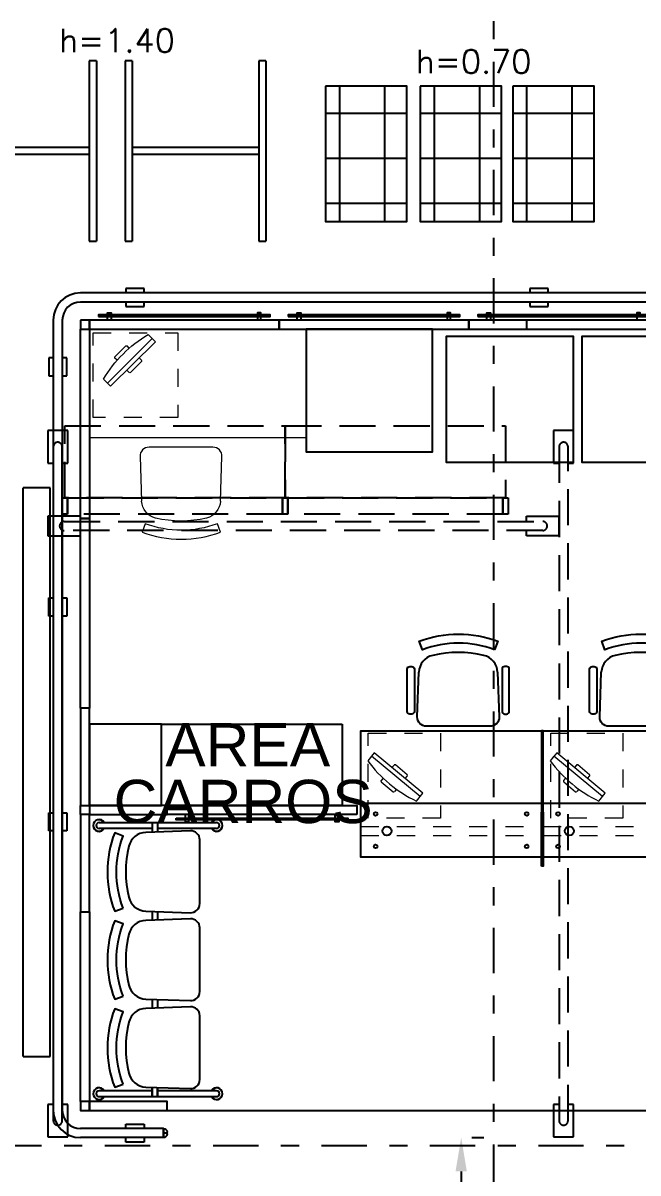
# Model space of a CAD drawing. Header units: millimetres. Extents: x 340 to 1003762, y 22 to 362022.
# Drawn here: x 393.55 to 396.95, y 42.2 to 48.57 of the extents above; entities that cross this region are included whole.
import ezdxf
from ezdxf.enums import TextEntityAlignment as Align
from ezdxf.xclip import XClip

# ---------------------------------------------------------------- set-up
doc = ezdxf.new("R2010")
doc.units = ezdxf.units.MM
doc.header["$XCLIPFRAME"] = 0
for name, pattern in [('LSBB_P_002 - PLANTA 1° NIVEL SALA DE VENTAS$0$000_ALTILLO PROPUESTA$0$HIDDEN', [0.375, 0.25, -0.125]), ('LSBB_P_002 - PLANTA 1° NIVEL SALA DE VENTAS$0$CONTINUOS', [0]), ('LSBB_P_002 - PLANTA 1° NIVEL SALA DE VENTAS$0$DASHDOT2', [0.5, 0.25, -0.125, 0, -0.125]), ('LSBB_P_002 - PLANTA 1° NIVEL SALA DE VENTAS$0$DASHED', [0.75, 0.5, -0.25]), ('LSBB_P_002 - PLANTA 1° NIVEL SALA DE VENTAS$0$HIDDEN2', [0.1875, 0.125, -0.0625])]:
    doc.linetypes.add(name, pattern=pattern)
for name, color, linetype, lineweight in [('LSBB_P_002 - PLANTA 1° NIVEL SALA DE VENTAS$0$0.1', 8, 'Continuous', 5), ('LSBB_P_002 - PLANTA 1° NIVEL SALA DE VENTAS$0$015', 2, 'Continuous', 15), ('LSBB_P_002 - PLANTA 1° NIVEL SALA DE VENTAS$0$A-Achurado', 250, 'Continuous', 5)]:
    doc.layers.add(name, color=color, linetype=linetype, lineweight=lineweight)
for name, color, linetype in [('LSBB_P_002 - PLANTA 1° NIVEL SALA DE VENTAS$0$0.15', 2, 'Continuous'), ('LSBB_P_002 - PLANTA 1° NIVEL SALA DE VENTAS$0$0.2', 3, 'Continuous'), ('LSBB_P_002 - PLANTA 1° NIVEL SALA DE VENTAS$0$02', 2, 'Continuous'), ('LSBB_P_002 - PLANTA 1° NIVEL SALA DE VENTAS$0$0_TABIQUES', 3, 'Continuous'), ('LSBB_P_002 - PLANTA 1° NIVEL SALA DE VENTAS$0$1 mobiliario', 1, 'Continuous'), ('LSBB_P_002 - PLANTA 1° NIVEL SALA DE VENTAS$0$21 Detalles', 1, 'LSBB_P_002 - PLANTA 1° NIVEL SALA DE VENTAS$0$CONTINUOS'), ('LSBB_P_002 - PLANTA 1° NIVEL SALA DE VENTAS$0$A-DEMOLICIONES', 30, 'LSBB_P_002 - PLANTA 1° NIVEL SALA DE VENTAS$0$DASHED'), ('LSBB_P_002 - PLANTA 1° NIVEL SALA DE VENTAS$0$A-GONDOLAS', 1, 'Continuous'), ('LSBB_P_002 - PLANTA 1° NIVEL SALA DE VENTAS$0$A-MUROS', 5, 'Continuous'), ('LSBB_P_002 - PLANTA 1° NIVEL SALA DE VENTAS$0$A-TABIQUE', 3, 'Continuous'), ('LSBB_P_002 - PLANTA 1° NIVEL SALA DE VENTAS$0$COTAS', 1, 'Continuous'), ('LSBB_P_002 - PLANTA 1° NIVEL SALA DE VENTAS$0$COTAS 125', 2, 'Continuous'), ('LSBB_P_002 - PLANTA 1° NIVEL SALA DE VENTAS$0$EJES', 8, 'LSBB_P_002 - PLANTA 1° NIVEL SALA DE VENTAS$0$DASHDOT2'), ("LSBB_P_002 - PLANTA 1° NIVEL SALA DE VENTAS$0$LA FORTEZZA CHECK-OUT'S", 4, 'Continuous'), ('LSBB_P_002 - PLANTA 1° NIVEL SALA DE VENTAS$0$MUEBLES', 8, 'Continuous'), ('LSBB_P_002 - PLANTA 1° NIVEL SALA DE VENTAS$0$TEXTO LAYOUT', 2, 'Continuous'), ('XREF', 7, 'Continuous')]:
    doc.layers.add(name, color=color, linetype=linetype)
doc.styles.add('LSBB_P_002 - PLANTA 1° NIVEL SALA DE VENTAS$0$REF-LAYOUT-19$0$REF-LAYOUT-13$0$ROMANS', font='romans', dxfattribs={"height": 52})
doc.styles.add('LSBB_P_002 - PLANTA 1° NIVEL SALA DE VENTAS$0$ROMANS', font='romans')
doc.styles.add('LSBB_P_002 - PLANTA 1° NIVEL SALA DE VENTAS$0$SANSSERIF', font='sas_____.pfb')
doc.dimstyles.new('LSBB_P_002 - PLANTA 1° NIVEL SALA DE VENTAS$0$DIMENSION-125', dxfattribs={"dimscale": 125, "dimtxt": 0.0015, "dimasz": 0.0015, "dimexe": 0.001, "dimexo": 0.0005, "dimgap": 0.0005, "dimtad": 1, "dimdec": 0, "dimlfac": 100, "dimzin": 0, "dimdsep": 46, "dimtxsty": 'LSBB_P_002 - PLANTA 1° NIVEL SALA DE VENTAS$0$ROMANS', "dimcen": 0.004, "dimclrd": 4, "dimclre": 8, "dimclrt": 3, "dimadec": 0, "dimazin": 0, "dimtfac": 1, "dimtdec": 0, "dimtix": 1, "dimtofl": 0, "dimtmove": 2, "dimatfit": 3, "dimfxl": 0, "dimtolj": 1, "dimtzin": 0, "dimarcsym": 0})

# ---------------------------------------------------------------- blocks, each defined once
blk = doc.blocks.new('LSBB_P_002 - PLANTA 1° NIVEL SALA DE VENTAS$0$SILLACOMP')
at = {"linetype": 'Continuous'}
blk.add_lwpolyline([(-0.2179, -0.299), (-0.2268, -0.0518, -0.424687), (-0.1768, 0), (0.1768, 0, -0.424687), (0.2268, -0.0518), (0.2179, -0.299)], format="xyb", dxfattribs=at)
for points in [[(-0.2827, -0.0824), (-0.2827, -0.3159, 0.414214), (-0.2677, -0.3309), (-0.2577, -0.3309, 0.414214), (-0.2427, -0.3159), (-0.2427, -0.0824, 0.414214), (-0.2577, -0.0674), (-0.2677, -0.0674, 0.414214)], [(0.2827, -0.0824), (0.2827, -0.3159, -0.414214), (0.2677, -0.3309), (0.2577, -0.3309, -0.414214), (0.2427, -0.3159), (0.2427, -0.0824, -0.414214), (0.2577, -0.0674), (0.2677, -0.0674, -0.414214)], [(-0.2012, -0.424, 0.183429), (0.1981, -0.424), (0.2158, -0.4708, -0.183429), (-0.2189, -0.4708)]]:
    blk.add_lwpolyline(points, format="xyb", close=True, dxfattribs=at)
for centre, radius, start, end in [((-0.118, -0.2954), 0.1, 182.04123, 256.73005), ((0.118, -0.2954), 0.1, 283.26995, 357.95877), ((0, 0.2049), 0.6141, 256.73005, 283.26995)]:
    blk.add_arc(centre, radius, start, end, dxfattribs=at)
blk = doc.blocks.new('LSBB_P_002 - PLANTA 1° NIVEL SALA DE VENTAS$0$A$C5D9840EE')
for points in [[(0.3195, 0), (0.3426, 0.0518), (0.0232, 0.1947), (0, 0.143)], [(0.3195, 0), (0.333, 0.0301), (0.0135, 0.1731), (0, 0.143)], [(0.1471, 0.1596), (0.1395, 0.1427)], [(0.2314, 0.1274), (0.1537, 0.1621)], [(0.1082, 0.0727), (0.1011, 0.057)], [(0.2263, 0.1038), (0.2339, 0.1208)], [(0.1037, 0.0504), (0.1814, 0.0156)], [(0.195, 0.0338), (0.188, 0.0182)]]:
    blk.add_lwpolyline(points)
for centre, radius, start, end in [((0.4462, 0.7116), 0.7227, 231.87983, 259.90484), ((0.1516, 0.1576), 0.005, 65.89234, 155.89234), ((0.2293, 0.1228), 0.005, 335.89234, 65.89234), ((0.1057, 0.055), 0.005, 155.89234, 245.89234), ((0.1834, 0.0202), 0.005, 245.89234, 335.89234)]:
    blk.add_arc(centre, radius, start, end)
blk = doc.blocks.new('LSBB_P_002 - PLANTA 1° NIVEL SALA DE VENTAS$0$meson atencion')
at = {"layer": 'LSBB_P_002 - PLANTA 1° NIVEL SALA DE VENTAS$0$0.1', "linetype": 'LSBB_P_002 - PLANTA 1° NIVEL SALA DE VENTAS$0$HIDDEN2', "ltscale": 0.006}
for p, q in [((0, -0.53), (0.995, -0.53)), ((0, -0.58), (0.995, -0.58))]:
    blk.add_line(p, q, dxfattribs=at)
blk.add_lwpolyline([(0.0412, -0.483), (0.0412, -0.013), (0.4412, -0.013), (0.4412, -0.483), (0.0412, -0.483)], dxfattribs=at)
at = {"layer": 'LSBB_P_002 - PLANTA 1° NIVEL SALA DE VENTAS$0$0.15'}
for points in [[(0, -0.7), (0, 0), (1, 0), (1, -0.7)], [(1, -0.45), (1.01, -0.45), (1.01, 0), (1, 0)], [(1, -0.75), (1, -0.45), (1.01, -0.45), (1.01, -0.75)]]:
    blk.add_lwpolyline(points, close=True, dxfattribs=at)
at = {"layer": 'LSBB_P_002 - PLANTA 1° NIVEL SALA DE VENTAS$0$0.2'}
blk.add_lwpolyline([(0, -0.4), (1, -0.4), (1, -0.7), (0, -0.7)], close=True, dxfattribs=at)
for centre, radius in [((0.0819, -0.46), 0.01), ((0.9181, -0.46), 0.01), ((0.1441, -0.5545), 0.025), ((0.0819, -0.64), 0.01), ((0.9181, -0.64), 0.01)]:
    blk.add_circle(centre, radius, dxfattribs=at)
at = {"layer": 'LSBB_P_002 - PLANTA 1° NIVEL SALA DE VENTAS$0$0.1', "rotation": 344.3817823174778}
blk.add_blockref('LSBB_P_002 - PLANTA 1° NIVEL SALA DE VENTAS$0$A$C5D9840EE', (-0.0003, -0.303), dxfattribs=at)
at = {"layer": 'LSBB_P_002 - PLANTA 1° NIVEL SALA DE VENTAS$0$0.15', "rotation": 179.999999999987}
blk.add_blockref('LSBB_P_002 - PLANTA 1° NIVEL SALA DE VENTAS$0$SILLACOMP', (0.5393, 0.026), dxfattribs=at)
blk = doc.blocks.new('LSBB_P_002 - PLANTA 1° NIVEL SALA DE VENTAS$0$SILLITA')
at = {"layer": 'LSBB_P_002 - PLANTA 1° NIVEL SALA DE VENTAS$0$015', "linetype": 'Continuous'}
blk.add_lwpolyline([(5103.4812, 10564.7508), (5103.4724, 10564.998, -0.424687), (5103.5223, 10565.0498), (5103.8759, 10565.0498, -0.424687), (5103.9259, 10564.998), (5103.9171, 10564.7508)], format="xyb", dxfattribs=at)
blk.add_lwpolyline([(5103.498, 10564.6258, 0.183429), (5103.8972, 10564.6258), (5103.915, 10564.579, -0.183429), (5103.4802, 10564.579)], format="xyb", close=True, dxfattribs=at)
for centre, radius, start, end in [((5103.5811, 10564.7543), 0.1, 182.04123, 256.73005), ((5103.8171, 10564.7543), 0.1, 283.26995, 357.95877), ((5103.6991, 10565.2547), 0.6141, 256.73005, 283.26995)]:
    blk.add_arc(centre, radius, start, end, dxfattribs=at)
blk = doc.blocks.new('LSBB_P_002 - PLANTA 1° NIVEL SALA DE VENTAS$0$A$C34A569A5')
for points in [[(0.2475, 0), (0.2876, 0.0401), (0.0401, 0.2876), (0, 0.2475)], [(0.2475, 0), (0.2708, 0.0234), (0.0234, 0.2708), (0, 0.2475)], [(0.1433, 0.2106), (0.1302, 0.1975)], [(0.2106, 0.1504), (0.1504, 0.2106)], [(0.076, 0.1433), (0.0638, 0.1311)], [(0.1975, 0.1302), (0.2106, 0.1433)], [(0.0638, 0.1241), (0.1241, 0.0638)], [(0.1433, 0.076), (0.1311, 0.0638)]]:
    blk.add_lwpolyline(points)
for centre, radius, start, end in [((0.6196, 0.6196), 0.7227, 210.98749, 239.01251), ((0.1469, 0.2071), 0.005, 45, 135), ((0.0674, 0.1276), 0.005, 135, 225), ((0.2071, 0.1469), 0.005, 315, 45), ((0.1276, 0.0674), 0.005, 225, 315)]:
    blk.add_arc(centre, radius, start, end)
blk = doc.blocks.new('LSBB_P_002 - PLANTA 1° NIVEL SALA DE VENTAS$0$SILLA TADEM')
at = {"layer": 'LSBB_P_002 - PLANTA 1° NIVEL SALA DE VENTAS$0$1 mobiliario', "color": 2}
for p, q in [((6048.7504, 6578.1201), (6048.7504, 6578.0665)), ((6048.7804, 6578.1201), (6048.7804, 6578.0676)), ((6048.7504, 6577.6282), (6048.7504, 6577.579)), ((6048.7804, 6577.6271), (6048.7804, 6577.5801)), ((6048.7504, 6577.1406), (6048.7504, 6577.0915)), ((6048.7804, 6577.1395), (6048.7804, 6577.0925)), ((6048.7504, 6576.6013), (6048.7504, 6576.6549)), ((6048.7504, 6576.6531), (6048.7504, 6576.6013)), ((6048.7804, 6576.6013), (6048.7804, 6576.6539)), ((6048.7804, 6576.652), (6048.7804, 6576.6013))]:
    blk.add_line(p, q, dxfattribs=at)
for points in [[(6048.4572, 6578.1201), (6049.1078, 6578.1201)], [(6048.7504, 6578.0879), (6048.4572, 6578.0879)], [(6049.1078, 6578.0879), (6048.7804, 6578.0879)], [(6048.7504, 6576.6335), (6048.4572, 6576.6335)], [(6048.4572, 6576.6013), (6049.1078, 6576.6013)], [(6049.1078, 6576.6335), (6048.7804, 6576.6335)]]:
    blk.add_lwpolyline(points, dxfattribs=at)
for points in [[(6048.5903, 6577.6462, -0.183429), (6048.5903, 6578.0454), (6048.5435, 6578.0632, 0.183429), (6048.5435, 6577.6284)], [(6048.5903, 6577.1587, -0.183429), (6048.5903, 6577.5579), (6048.5435, 6577.5756, 0.183429), (6048.5435, 6577.1409)], [(6048.5903, 6576.6711, -0.183429), (6048.5903, 6577.0703), (6048.5435, 6577.0881, 0.183429), (6048.5435, 6576.6534)]]:
    blk.add_lwpolyline(points, format="xyb", close=True, dxfattribs=at)
for points in [[(6048.7153, 6577.6294), (6048.9625, 6577.6206, 0.424687), (6049.0143, 6577.6706), (6049.0143, 6578.0241, 0.424687), (6048.9625, 6578.0741), (6048.7153, 6578.0653)], [(6048.7153, 6577.1419), (6048.9625, 6577.1331, 0.424687), (6049.0143, 6577.183), (6049.0143, 6577.5366, 0.424687), (6048.9625, 6577.5866), (6048.7153, 6577.5778)], [(6048.7153, 6576.6543), (6048.9625, 6576.6455, 0.424687), (6049.0143, 6576.6955), (6049.0143, 6577.0491, 0.424687), (6048.9625, 6577.099), (6048.7153, 6577.0902)]]:
    blk.add_lwpolyline(points, format="xyb", dxfattribs=at)
for centre, radius, start, end in [((6048.4572, 6578.104), 0.033, 30.24455, 329.75545), ((6048.4572, 6578.104), 0.032, 30.24455, 329.75545), ((6048.4572, 6578.104), 0.0161, 90, 270), ((6049.1078, 6578.104), 0.033, 210.24455, 149.75545), ((6049.1078, 6578.104), 0.032, 210.24455, 149.75545), ((6049.1078, 6578.104), 0.0161, 270, 90), ((6048.7189, 6577.9654), 0.1, 92.04123, 166.73005), ((6049.2192, 6577.8474), 0.6141, 166.73005, 193.26995), ((6048.7189, 6577.7293), 0.1, 193.26995, 267.95877), ((6048.7189, 6577.4778), 0.1, 92.04123, 166.73005), ((6049.2192, 6577.3598), 0.6141, 166.73005, 193.26995), ((6048.7189, 6577.2418), 0.1, 193.26995, 267.95877), ((6048.7189, 6576.9903), 0.1, 92.04123, 166.73005), ((6049.2192, 6576.8723), 0.6141, 166.73005, 193.26995), ((6048.7189, 6576.7543), 0.1, 193.26995, 267.95877), ((6048.4572, 6576.6174), 0.033, 30.24455, 329.75545), ((6048.4572, 6576.6174), 0.032, 30.24455, 329.75545), ((6049.1078, 6576.6174), 0.033, 210.24455, 149.75545), ((6049.1078, 6576.6174), 0.032, 210.24455, 149.75545), ((6048.4572, 6576.6174), 0.0161, 90, 270), ((6049.1078, 6576.6174), 0.0161, 270, 90)]:
    blk.add_arc(centre, radius, start, end, dxfattribs=at)
blk = doc.blocks.new('LSBB_P_002 - PLANTA 1° NIVEL SALA DE VENTAS$0$wreru')
at = {"color": 8}
for p, q in [((6061.9569, 6573.6383), (6056.977, 6573.6383)), ((6061.9569, 6573.5883), (6056.977, 6573.5883)), ((6056.827, 6573.4883), (6056.827, 6569.1081)), ((6056.877, 6573.4883), (6056.877, 6569.1081)), ((6057.437, 6569.0081), (6056.977, 6569.0081)), ((6057.437, 6569.0081), (6057.437, 6568.9581)), ((6057.437, 6568.9581), (6057.437, 6569.0081)), ((6057.437, 6568.9581), (6056.977, 6568.9581))]:
    blk.add_line(p, q, dxfattribs=at)
for points in [[(6057.2295, 6573.6635), (6057.2295, 6573.6384)], [(6057.3295, 6573.6635), (6057.2295, 6573.6635)], [(6057.2295, 6573.6635), (6057.2295, 6573.6384)], [(6057.3295, 6573.6635), (6057.2295, 6573.6635)], [(6057.3295, 6573.6384), (6057.3295, 6573.6635)], [(6057.3295, 6573.6384), (6057.3295, 6573.6635)], [(6059.466, 6573.6635), (6059.466, 6573.6384)], [(6059.566, 6573.6635), (6059.466, 6573.6635)], [(6059.466, 6573.6635), (6059.466, 6573.6384)], [(6059.566, 6573.6635), (6059.466, 6573.6635)], [(6059.566, 6573.6384), (6059.566, 6573.6635)], [(6059.566, 6573.6384), (6059.566, 6573.6635)], [(6057.2295, 6573.5884), (6057.2295, 6573.5635)], [(6057.2295, 6573.5884), (6057.2295, 6573.5635)], [(6057.3295, 6573.5635), (6057.3295, 6573.5884)], [(6057.3295, 6573.5635), (6057.3295, 6573.5884)], [(6059.466, 6573.5884), (6059.466, 6573.5635)], [(6059.466, 6573.5884), (6059.466, 6573.5635)], [(6059.566, 6573.5635), (6059.566, 6573.5884)], [(6059.566, 6573.5635), (6059.566, 6573.5884)], [(6057.2295, 6573.5635), (6057.3295, 6573.5635)], [(6057.2295, 6573.5635), (6057.3295, 6573.5635)], [(6059.466, 6573.5635), (6059.566, 6573.5635)], [(6059.466, 6573.5635), (6059.566, 6573.5635)], [(6056.802, 6573.2784), (6056.802, 6573.1784)], [(6056.827, 6573.2784), (6056.802, 6573.2784)], [(6056.802, 6573.2784), (6056.802, 6573.1784)], [(6056.827, 6573.2784), (6056.802, 6573.2784)], [(6056.902, 6573.2784), (6056.877, 6573.2784)], [(6056.902, 6573.2784), (6056.877, 6573.2784)], [(6056.902, 6573.1784), (6056.902, 6573.2784)], [(6056.902, 6573.1784), (6056.902, 6573.2784)], [(6056.802, 6573.1784), (6056.827, 6573.1784)], [(6056.802, 6573.1784), (6056.827, 6573.1784)], [(6056.877, 6573.1784), (6056.902, 6573.1784)], [(6056.877, 6573.1784), (6056.902, 6573.1784)], [(6056.802, 6571.9482), (6056.827, 6571.9482)], [(6056.802, 6571.8482), (6056.802, 6571.9482)], [(6056.802, 6571.9482), (6056.827, 6571.9482)], [(6056.802, 6571.8482), (6056.802, 6571.9482)], [(6056.877, 6571.9482), (6056.902, 6571.9482)], [(6056.877, 6571.9482), (6056.902, 6571.9482)], [(6056.902, 6571.9482), (6056.902, 6571.8482)], [(6056.902, 6571.9482), (6056.902, 6571.8482)], [(6056.827, 6571.8482), (6056.802, 6571.8482)], [(6056.827, 6571.8482), (6056.802, 6571.8482)], [(6056.902, 6571.8482), (6056.877, 6571.8482)], [(6056.902, 6571.8482), (6056.877, 6571.8482)], [(6056.802, 6570.7582), (6056.827, 6570.7582)], [(6056.802, 6570.6582), (6056.802, 6570.7582)], [(6056.802, 6570.7582), (6056.827, 6570.7582)], [(6056.802, 6570.6582), (6056.802, 6570.7582)], [(6056.877, 6570.7582), (6056.902, 6570.7582)], [(6056.877, 6570.7582), (6056.902, 6570.7582)], [(6056.902, 6570.7582), (6056.902, 6570.6582)], [(6056.902, 6570.7582), (6056.902, 6570.6582)], [(6056.827, 6570.6582), (6056.802, 6570.6582)], [(6056.827, 6570.6582), (6056.802, 6570.6582)], [(6056.902, 6570.6582), (6056.877, 6570.6582)], [(6056.902, 6570.6582), (6056.877, 6570.6582)], [(6057.2295, 6569.0331), (6057.3295, 6569.0331)], [(6057.2295, 6569.0081), (6057.2295, 6569.0331)], [(6057.2295, 6569.0331), (6057.3295, 6569.0331)], [(6057.2295, 6569.0081), (6057.2295, 6569.0331)], [(6057.3295, 6569.0331), (6057.3295, 6569.0081)], [(6057.3295, 6569.0331), (6057.3295, 6569.0081)], [(6057.437, 6568.9832), (6057.437, 6569.0082)], [(6057.437, 6568.9832), (6057.437, 6569.0082)], [(6057.2295, 6568.9331), (6057.2295, 6568.9581)], [(6057.2295, 6568.9331), (6057.2295, 6568.9581)], [(6057.3295, 6568.9331), (6057.2295, 6568.9331)], [(6057.3295, 6568.9331), (6057.2295, 6568.9331)], [(6057.3295, 6568.9581), (6057.3295, 6568.9331)], [(6057.3295, 6568.9581), (6057.3295, 6568.9331)], [(6057.437, 6568.9582), (6057.437, 6568.9832)], [(6057.457, 6568.9832), (6057.437, 6568.9832)], [(6057.437, 6568.9582), (6057.437, 6568.9832)], [(6057.457, 6568.9832), (6057.437, 6568.9832)], [(6057.457, 6568.9888), (6057.457, 6568.9882)], [(6057.457, 6568.9888), (6057.457, 6568.9882)], [(6057.457, 6568.9782), (6057.457, 6568.9832), (6057.457, 6568.9882)], [(6057.457, 6568.9782), (6057.457, 6568.9832), (6057.457, 6568.9882)], [(6057.457, 6568.9781), (6057.457, 6568.9775)], [(6057.457, 6568.9781), (6057.457, 6568.9775)]]:
    blk.add_lwpolyline(points, dxfattribs=at)
for centre, radius, start, end in [((6056.977, 6573.4883), 0.15, 90.00049, 180), ((6056.977, 6573.4883), 0.1, 90.00049, 180), ((6056.977, 6569.1081), 0.15, 180, 270), ((6056.977, 6569.1081), 0.1, 180, 270)]:
    blk.add_arc(centre, radius, start, end, dxfattribs=at)
for points in [[(6057.437, 6569.0081), (6057.437, 6569.0081), (6057.4374, 6569.0081), (6057.4374, 6569.0081), (6057.4479, 6569.0079), (6057.4564, 6568.9996), (6057.4569, 6568.9892), (6057.4569, 6568.9892), (6057.457, 6568.9888), (6057.457, 6568.9888)], [(6057.4553, 6568.9701), (6057.4553, 6568.9701), (6057.455, 6568.9695), (6057.455, 6568.9695), (6057.4518, 6568.9628), (6057.4451, 6568.9584), (6057.4377, 6568.9581), (6057.4377, 6568.9581), (6057.437, 6568.9581), (6057.437, 6568.9581)], [(6057.457, 6568.9775), (6057.457, 6568.9775), (6057.4569, 6568.9771), (6057.4569, 6568.9771), (6057.4568, 6568.9748), (6057.4563, 6568.9727), (6057.4555, 6568.9706), (6057.4555, 6568.9706), (6057.4553, 6568.9702), (6057.4553, 6568.9702)]]:
    blk.add_open_spline(points, degree=3, knots=[0, 0, 0, 0, 1, 1, 1, 2, 2, 2, 3, 3, 3, 3], dxfattribs=at)
blk = doc.blocks.new('LSBB_P_002 - PLANTA 1° NIVEL SALA DE VENTAS$0$PRESTO2')
at = {"color": 8}
blk.add_lwpolyline([(6049.1421, 6579.4682), (6054.2821, 6579.4682)], dxfattribs=at)
at = {"layer": 'LSBB_P_002 - PLANTA 1° NIVEL SALA DE VENTAS$0$0.15'}
for points in [[(6048.7621, 6583.8682), (6049.7121, 6583.8682), (6049.7121, 6583.8782), (6048.7621, 6583.8782)], [(6048.7621, 6583.8682), (6049.7121, 6583.8682), (6049.7121, 6583.8782), (6048.7621, 6583.8782)], [(6049.8121, 6583.8682), (6050.7621, 6583.8682), (6050.7621, 6583.8782), (6049.8121, 6583.8782)], [(6049.8121, 6583.8682), (6050.7621, 6583.8682), (6050.7621, 6583.8782), (6049.8121, 6583.8782)], [(6050.8621, 6583.8682), (6051.8121, 6583.8682), (6051.8121, 6583.8782), (6050.8621, 6583.8782)], [(6050.8621, 6583.8682), (6051.8121, 6583.8682), (6051.8121, 6583.8782), (6050.8621, 6583.8782)], [(6049.1921, 6581.0882), (6050.1421, 6581.0882), (6050.1421, 6581.0782), (6049.1921, 6581.0782)], [(6049.1921, 6581.0882), (6050.1421, 6581.0882), (6050.1421, 6581.0782), (6049.1921, 6581.0782)]]:
    blk.add_lwpolyline(points, close=True, dxfattribs=at)
for points in [[(6048.8121, 6583.8782), (6048.8121, 6583.8882), (6048.8321, 6583.8882), (6048.8321, 6583.8782)], [(6048.8121, 6583.8782), (6048.8121, 6583.8882), (6048.8321, 6583.8882), (6048.8321, 6583.8782)], [(6048.8121, 6583.8482), (6048.8121, 6583.8682)], [(6048.8121, 6583.8482), (6048.8121, 6583.8682)], [(6048.8321, 6583.8682), (6048.8321, 6583.8482)], [(6048.8321, 6583.8682), (6048.8321, 6583.8482)], [(6049.6621, 6583.8782), (6049.6621, 6583.8882), (6049.6421, 6583.8882), (6049.6421, 6583.8782)], [(6049.6621, 6583.8782), (6049.6621, 6583.8882), (6049.6421, 6583.8882), (6049.6421, 6583.8782)], [(6049.6421, 6583.8682), (6049.6421, 6583.8482)], [(6049.6421, 6583.8682), (6049.6421, 6583.8482)], [(6049.6621, 6583.8482), (6049.6621, 6583.8682)], [(6049.6621, 6583.8482), (6049.6621, 6583.8682)], [(6049.8621, 6583.8782), (6049.8621, 6583.8882), (6049.8821, 6583.8882), (6049.8821, 6583.8782)], [(6049.8621, 6583.8782), (6049.8621, 6583.8882), (6049.8821, 6583.8882), (6049.8821, 6583.8782)], [(6049.8621, 6583.8482), (6049.8621, 6583.8682)], [(6049.8621, 6583.8482), (6049.8621, 6583.8682)], [(6049.8821, 6583.8682), (6049.8821, 6583.8482)], [(6049.8821, 6583.8682), (6049.8821, 6583.8482)], [(6050.7121, 6583.8782), (6050.7121, 6583.8882), (6050.6921, 6583.8882), (6050.6921, 6583.8782)], [(6050.7121, 6583.8782), (6050.7121, 6583.8882), (6050.6921, 6583.8882), (6050.6921, 6583.8782)], [(6050.6921, 6583.8682), (6050.6921, 6583.8482)], [(6050.6921, 6583.8682), (6050.6921, 6583.8482)], [(6050.7121, 6583.8482), (6050.7121, 6583.8682)], [(6050.7121, 6583.8482), (6050.7121, 6583.8682)], [(6050.9121, 6583.8782), (6050.9121, 6583.8882), (6050.9321, 6583.8882), (6050.9321, 6583.8782)], [(6050.9121, 6583.8782), (6050.9121, 6583.8882), (6050.9321, 6583.8882), (6050.9321, 6583.8782)], [(6050.9121, 6583.8482), (6050.9121, 6583.8682)], [(6050.9121, 6583.8482), (6050.9121, 6583.8682)], [(6050.9321, 6583.8682), (6050.9321, 6583.8482)], [(6050.9321, 6583.8682), (6050.9321, 6583.8482)], [(6051.7621, 6583.8782), (6051.7621, 6583.8882), (6051.7421, 6583.8882), (6051.7421, 6583.8782)], [(6051.7621, 6583.8782), (6051.7621, 6583.8882), (6051.7421, 6583.8882), (6051.7421, 6583.8782)], [(6051.7421, 6583.8682), (6051.7421, 6583.8482)], [(6051.7421, 6583.8682), (6051.7421, 6583.8482)], [(6049.2421, 6581.1082), (6049.2421, 6581.0882)], [(6049.2421, 6581.1082), (6049.2421, 6581.0882)], [(6049.2621, 6581.0882), (6049.2621, 6581.1082)], [(6049.2621, 6581.0882), (6049.2621, 6581.1082)], [(6050.0721, 6581.0882), (6050.0721, 6581.1082)], [(6050.0721, 6581.0882), (6050.0721, 6581.1082)], [(6050.0921, 6581.1082), (6050.0921, 6581.0882)], [(6050.0921, 6581.1082), (6050.0921, 6581.0882)], [(6049.2421, 6581.0782), (6049.2421, 6581.0682), (6049.2621, 6581.0682), (6049.2621, 6581.0782)], [(6049.2421, 6581.0782), (6049.2421, 6581.0682), (6049.2621, 6581.0682), (6049.2621, 6581.0782)], [(6050.0921, 6581.0782), (6050.0921, 6581.0682), (6050.0721, 6581.0682), (6050.0721, 6581.0782)], [(6050.0921, 6581.0782), (6050.0921, 6581.0682), (6050.0721, 6581.0682), (6050.0721, 6581.0782)]]:
    blk.add_lwpolyline(points, dxfattribs=at)
at = {"layer": 'LSBB_P_002 - PLANTA 1° NIVEL SALA DE VENTAS$0$015'}
blk.add_lwpolyline([(6048.7121, 6583.1982), (6049.9121, 6583.1982), (6049.9121, 6583.7982), (6048.7121, 6583.7982)], close=True, dxfattribs=at)
at = {"layer": 'LSBB_P_002 - PLANTA 1° NIVEL SALA DE VENTAS$0$02'}
for points in [[(6049.9121, 6583.7982), (6049.9121, 6583.1182), (6050.6121, 6583.1182), (6050.6121, 6583.7982)], [(6048.7121, 6581.1582), (6049.1121, 6581.1582), (6049.1121, 6581.6082), (6048.7121, 6581.6082)], [(6050.1121, 6581.6082), (6050.1121, 6581.1582), (6049.1121, 6581.1582), (6049.1121, 6581.6082)]]:
    blk.add_lwpolyline(points, close=True, dxfattribs=at)
at = {"layer": 'LSBB_P_002 - PLANTA 1° NIVEL SALA DE VENTAS$0$0_TABIQUES', "color": 4, "ltscale": 0.5}
for points in [[(6048.7121, 6583.7982), (6049.7621, 6583.7982), (6049.7621, 6583.8482), (6048.7121, 6583.8482)], [(6049.7621, 6583.7982), (6050.8121, 6583.7982), (6050.8121, 6583.8482), (6049.7621, 6583.8482)], [(6050.8121, 6583.7982), (6051.8621, 6583.7982), (6051.8621, 6583.8482), (6050.8121, 6583.8482)], [(6048.7121, 6583.7982), (6048.7121, 6582.7482), (6048.6621, 6582.7482), (6048.6621, 6583.7982)], [(6048.7121, 6582.7482), (6048.7121, 6581.6982), (6048.6621, 6581.6982), (6048.6621, 6582.7482)], [(6048.7121, 6581.1582), (6048.7121, 6581.6982), (6048.6621, 6581.6982), (6048.6621, 6581.1582)], [(6048.7121, 6580.5682), (6048.7121, 6581.1082), (6048.6621, 6581.1082), (6048.6621, 6580.5682)], [(6048.7121, 6581.1082), (6049.1421, 6581.1082), (6049.1421, 6581.1582), (6048.7121, 6581.1582)], [(6050.1921, 6581.1082), (6049.1421, 6581.1082), (6049.1421, 6581.1582), (6050.1921, 6581.1582)], [(6048.7121, 6580.5682), (6048.7121, 6579.5182), (6048.6621, 6579.5182), (6048.6621, 6580.5682)], [(6048.7121, 6579.4682), (6049.1421, 6579.4682), (6049.1421, 6579.5182), (6048.7121, 6579.5182)]]:
    blk.add_lwpolyline(points, close=True, dxfattribs=at)
at = {"layer": 'LSBB_P_002 - PLANTA 1° NIVEL SALA DE VENTAS$0$21 Detalles'}
for points in [[(6051.3898, 6583.0583), (6050.6898, 6583.0583), (6050.6898, 6583.7583), (6051.3898, 6583.7583)], [(6052.1407, 6583.0583), (6051.4407, 6583.0583), (6051.4407, 6583.7583), (6052.1407, 6583.7583)]]:
    blk.add_lwpolyline(points, close=True, dxfattribs=at)
at = {"layer": 'LSBB_P_002 - PLANTA 1° NIVEL SALA DE VENTAS$0$A-Achurado', "linetype": 'LSBB_P_002 - PLANTA 1° NIVEL SALA DE VENTAS$0$HIDDEN2', "ltscale": 0.006}
blk.add_lwpolyline([(6049.2021, 6583.7782), (6049.2021, 6583.3082), (6048.7321, 6583.3082), (6048.7321, 6583.7782), (6049.2021, 6583.7782)], dxfattribs=at)
at = {"layer": 'LSBB_P_002 - PLANTA 1° NIVEL SALA DE VENTAS$0$A-MUROS', "flags": 128}
for points in [[(6048.6621, 6583.8482), (6048.6621, 6583.7982), (6048.7121, 6583.7982), (6048.7121, 6583.8482)], [(6048.6621, 6581.1082), (6048.6621, 6581.1582), (6048.7121, 6581.1582), (6048.7121, 6581.1082)], [(6048.7121, 6579.4682), (6048.7121, 6579.5182), (6048.6621, 6579.5182), (6048.6621, 6579.4682)]]:
    blk.add_lwpolyline(points, close=True, dxfattribs=at)
at = {"layer": 'LSBB_P_002 - PLANTA 1° NIVEL SALA DE VENTAS$0$COTAS', "color": 7, "ltscale": 0.008}
blk.add_lwpolyline([(6051.1321, 6583.8482), (6051.1321, 6583.7982), (6051.8621, 6583.7982), (6051.8621, 6583.8482)], close=True, dxfattribs=at)
for p in [(6050.2148, 6581.5716), (6051.2248, 6581.5716)]:
    blk.add_blockref('LSBB_P_002 - PLANTA 1° NIVEL SALA DE VENTAS$0$meson atencion', p)
at = {"layer": 'LSBB_P_002 - PLANTA 1° NIVEL SALA DE VENTAS$0$0.1', "xscale": -0.9999999999999998, "rotation": 179.9999064620531}
blk.add_blockref('LSBB_P_002 - PLANTA 1° NIVEL SALA DE VENTAS$0$A$C34A569A5', (6048.7896, 6583.7687), dxfattribs=at)
at = {"layer": 'LSBB_P_002 - PLANTA 1° NIVEL SALA DE VENTAS$0$015', "xscale": -1, "rotation": 359.9999064622614}
blk.add_blockref('LSBB_P_002 - PLANTA 1° NIVEL SALA DE VENTAS$0$SILLITA', (11152.9012, -3981.9141), dxfattribs=at)
at = {"layer": 'LSBB_P_002 - PLANTA 1° NIVEL SALA DE VENTAS$0$COTAS', "color": 7}
for name, p in [('LSBB_P_002 - PLANTA 1° NIVEL SALA DE VENTAS$0$wreru', (-8.3149, 10.3601)), ('LSBB_P_002 - PLANTA 1° NIVEL SALA DE VENTAS$0$SILLA TADEM', (0.3086, 2.9438))]:
    blk.add_blockref(name, p, dxfattribs=at)
blk = doc.blocks.new('*D266')
at = {"layer": 'LSBB_P_002 - PLANTA 1° NIVEL SALA DE VENTAS$0$COTAS 125', "color": 8, "linetype": 'Continuous', "lineweight": -2, "transparency": 16777216}
for p, q in [((811.3201, 257.2117), (811.3853, 257.2117)), ((812.1299, 253.2156), (811.1353, 253.2156))]:
    blk.add_line(p, q, dxfattribs=at)
at = {"layer": 'LSBB_P_002 - PLANTA 1° NIVEL SALA DE VENTAS$0$COTAS 125', "linetype": 'Continuous', "lineweight": -2, "transparency": 16777216}
blk.add_line((811.2603, 257.0242), (811.2603, 253.4031), dxfattribs=at)
at = {"layer": 'LSBB_P_002 - PLANTA 1° NIVEL SALA DE VENTAS$0$COTAS 125', "transparency": 16777216}
for points in [[(811.229, 257.0242), (811.2915, 257.0242), (811.2603, 257.2117)], [(811.229, 253.4031), (811.2915, 253.4031), (811.2603, 253.2156)]]:
    blk.add_solid(points, dxfattribs=at)
at = {"layer": 'LSBB_P_002 - PLANTA 1° NIVEL SALA DE VENTAS$0$COTAS 125', "color": 2, "transparency": 16777216, "insert": (811.104, 255.2137), "char_height": 0.1875, "attachment_point": 5, "rotation": 90, "style": 'LSBB_P_002 - PLANTA 1° NIVEL SALA DE VENTAS$0$ROMANS'}
blk.add_mtext('\\A1;400', dxfattribs=at)
blk = doc.blocks.new('LSBB_P_002 - PLANTA 1° NIVEL SALA DE VENTAS$0$DEMOL')
at = {"layer": 'LSBB_P_002 - PLANTA 1° NIVEL SALA DE VENTAS$0$A-DEMOLICIONES', "linetype": 'LSBB_P_002 - PLANTA 1° NIVEL SALA DE VENTAS$0$000_ALTILLO PROPUESTA$0$HIDDEN', "ltscale": 0.8}
for p, q in [((1009.0661, 261.1564), (1010.2861, 261.1564)), ((1009.0661, 260.7564), (1009.0661, 261.1564)), ((1009.0661, 260.7564), (1009.0661, 261.1564)), ((1010.2861, 261.1564), (1011.5061, 261.1564)), ((1010.2861, 260.7564), (1010.2861, 261.1564)), ((1010.2861, 261.1564), (1010.2861, 260.7564)), ((1010.2861, 260.7564), (1010.2861, 261.1564)), ((1011.5061, 261.1564), (1011.5061, 260.7564)), ((1009.082, 261.1294), (1008.972, 261.1294)), ((1008.972, 261.1294), (1008.972, 260.9494)), ((1009.082, 261.1294), (1008.972, 261.1294)), ((1008.972, 261.1294), (1008.972, 260.9494)), ((1009.082, 260.9494), (1009.082, 261.1294)), ((1009.082, 260.9494), (1009.082, 261.1294)), ((1011.882, 261.1294), (1011.772, 261.1294)), ((1011.772, 261.1294), (1011.772, 260.9494)), ((1011.882, 260.9494), (1011.882, 261.1294)), ((1009.002, 261.0394), (1009.0021, 257.3056)), ((1009.052, 257.3046), (1009.052, 261.0394)), ((1011.802, 261.0394), (1011.8021, 257.3056)), ((1011.852, 257.3046), (1011.852, 261.0394)), ((1008.972, 260.9494), (1009.002, 260.9494)), ((1008.972, 260.9494), (1009.002, 260.9494)), ((1009.052, 260.9494), (1009.082, 260.9494)), ((1009.052, 260.9494), (1009.082, 260.9494)), ((1011.772, 260.9494), (1011.802, 260.9494)), ((1011.852, 260.9494), (1011.882, 260.9494)), ((1009.0511, 260.6664), (1009.0511, 260.7564)), ((1009.0511, 260.7564), (1009.0811, 260.7564)), ((1010.2861, 260.7564), (1009.0661, 260.7564)), ((1009.0811, 260.7564), (1009.0811, 260.6664)), ((1009.0811, 260.6664), (1009.0811, 260.7564)), ((1009.0811, 260.7564), (1010.2711, 260.7564)), ((1010.2711, 260.6664), (1010.2711, 260.7564)), ((1010.2711, 260.7564), (1010.3011, 260.7564)), ((1010.2711, 260.7564), (1010.2711, 260.6664)), ((1010.2711, 260.6664), (1010.2711, 260.7564)), ((1010.2711, 260.7564), (1010.3011, 260.7564)), ((1011.5061, 260.7564), (1010.2861, 260.7564)), ((1010.3011, 260.6664), (1010.3011, 260.7564)), ((1010.3011, 260.7564), (1011.4911, 260.7564)), ((1010.3011, 260.7564), (1010.3011, 260.6664)), ((1010.3011, 260.7564), (1010.3011, 260.6664)), ((1011.4911, 260.6664), (1011.4911, 260.7564)), ((1011.4911, 260.7564), (1011.5211, 260.7564)), ((1011.4911, 260.7564), (1011.4911, 260.6664)), ((1011.5211, 260.7564), (1011.5211, 260.6664)), ((1008.972, 260.6557), (1008.972, 260.5457)), ((1009.152, 260.6557), (1008.972, 260.6557)), ((1008.972, 260.6557), (1008.972, 260.5457)), ((1009.152, 260.6557), (1008.972, 260.6557)), ((1009.0811, 260.6664), (1009.0511, 260.6664)), ((1010.2711, 260.6664), (1009.0811, 260.6664)), ((1009.152, 260.6257), (1009.152, 260.6557)), ((1009.152, 260.6257), (1009.152, 260.6557)), ((1010.3011, 260.6664), (1010.2711, 260.6664)), ((1010.3011, 260.6664), (1010.2711, 260.6664)), ((1011.4911, 260.6664), (1010.3011, 260.6664)), ((1011.5211, 260.6664), (1011.4911, 260.6664)), ((1011.622, 260.6258), (1011.622, 260.6558)), ((1011.622, 260.6558), (1011.802, 260.6558)), ((1011.802, 260.5458), (1011.802, 260.6558)), ((1009.062, 260.6257), (1011.7124, 260.6258)), ((1009.062, 260.6257), (1011.712, 260.6258)), ((1008.972, 260.5457), (1009.152, 260.5457)), ((1008.972, 260.5457), (1009.152, 260.5457)), ((1011.7124, 260.5758), (1009.062, 260.5757)), ((1011.712, 260.5758), (1009.062, 260.5757)), ((1009.152, 260.5457), (1009.152, 260.5757)), ((1009.152, 260.5457), (1009.152, 260.5757)), ((1011.622, 260.5458), (1011.622, 260.5758)), ((1011.802, 260.5458), (1011.622, 260.5458)), ((1009.0021, 257.3956), (1008.9721, 257.3956)), ((1008.9721, 257.3956), (1008.9721, 257.2156)), ((1009.0021, 257.3956), (1008.9721, 257.3956)), ((1008.9721, 257.3956), (1008.9721, 257.2156)), ((1009.0821, 257.3956), (1009.0521, 257.3956)), ((1009.0821, 257.3956), (1009.0521, 257.3956)), ((1009.0821, 257.2156), (1009.0821, 257.3956)), ((1009.0821, 257.2156), (1009.0821, 257.3956)), ((1011.8021, 257.3956), (1011.7721, 257.3956)), ((1011.7721, 257.3956), (1011.7721, 257.2156)), ((1011.8821, 257.3956), (1011.8521, 257.3956)), ((1011.8821, 257.2156), (1011.8821, 257.3956)), ((1008.9721, 257.2156), (1009.0821, 257.2156)), ((1008.9721, 257.2156), (1009.0821, 257.2156)), ((1011.7721, 257.2156), (1011.8821, 257.2156))]:
    blk.add_line(p, q, dxfattribs=at)
for centre, start, end in [((1009.027, 261.0394), 0, 180), ((1009.027, 261.0394), 0, 180), ((1011.827, 261.0394), 0, 180), ((1009.062, 260.6007), 90, 270), ((1009.062, 260.6007), 90, 270), ((1011.712, 260.6008), 270, 90), ((1009.0271, 257.3056), 180, 0), ((1009.0271, 257.3056), 180, 0), ((1011.8271, 257.3056), 180, 0)]:
    blk.add_arc(centre, 0.025, start, end, dxfattribs=at)
at = {"layer": 'LSBB_P_002 - PLANTA 1° NIVEL SALA DE VENTAS$0$A-DEMOLICIONES', "linetype": 'LSBB_P_002 - PLANTA 1° NIVEL SALA DE VENTAS$0$000_ALTILLO PROPUESTA$0$HIDDEN', "ltscale": 0.8, "style": 'LSBB_P_002 - PLANTA 1° NIVEL SALA DE VENTAS$0$SANSSERIF'}
for s, p in [('AREA', (1009.6222, 259.1964, 0.2233)), ('CARROS', (1009.336, 258.8822, 0.2233))]:
    blk.add_text(s, height=0.24, rotation=0, dxfattribs=at).set_placement(p, align=Align.BOTTOM_LEFT)
blk = doc.blocks.new('LSBB_P_002 - PLANTA 1° NIVEL SALA DE VENTAS', base_point=(223.5696, 14.2202))
at = {"layer": 'LSBB_P_002 - PLANTA 1° NIVEL SALA DE VENTAS$0$A-GONDOLAS'}
h = blk.add_hatch(dxfattribs=at)
h.set_pattern_fill('ANSI37', color=256, scale=2, angle=45)
h.set_pattern_definition([(90, (1.79915, -11.43132), (-0.25, 6e-17), []), (180, (1.79915, -11.43132), (-6e-17, -0.25), [])])
h.paths.add_polyline_path([(810.5091, 263.0387), (810.5091, 262.2887), (810.9591, 262.2887), (810.9591, 263.0387)])
h = blk.add_hatch(dxfattribs=at)
h.set_pattern_fill('ANSI37', color=256, scale=2, angle=45)
h.set_pattern_definition([(90, (2.32388, -11.43132), (-0.25, 6e-17), []), (180, (2.32388, -11.43132), (-6e-17, -0.25), [])])
h.paths.add_polyline_path([(811.0339, 263.0387), (811.0339, 262.2887), (811.4839, 262.2887), (811.4839, 263.0387)])
h = blk.add_hatch(dxfattribs=at)
h.set_pattern_fill('ANSI37', color=256, scale=2, angle=45)
h.set_pattern_definition([(90, (2.83584, -11.43132), (-0.25, 6e-17), []), (180, (2.83584, -11.43132), (-6e-17, -0.25), [])])
h.paths.add_polyline_path([(811.5458, 263.0387), (811.5458, 262.2887), (811.9958, 262.2887), (811.9958, 263.0387)])
for p, q in [((809.2005, 263.1784), (809.2005, 262.1784)), ((809.2405, 263.1784), (809.2005, 263.1784)), ((809.2405, 263.1784), (809.2405, 262.1784)), ((809.3996, 263.1784), (809.3996, 262.1784)), ((809.4396, 263.1784), (809.3996, 263.1784)), ((809.4396, 263.1784), (809.4396, 262.1784)), ((810.1396, 263.1784), (810.1396, 262.1784)), ((810.1796, 263.1784), (810.1396, 263.1784)), ((810.1796, 263.1784), (810.1796, 262.1784)), ((809.2005, 262.6984), (808.5005, 262.6984)), ((810.1396, 262.6984), (809.4396, 262.6984)), ((809.2005, 262.6584), (808.5005, 262.6584)), ((810.1396, 262.6584), (809.4396, 262.6584)), ((809.2005, 262.1784), (809.2405, 262.1784)), ((809.3996, 262.1784), (809.4396, 262.1784)), ((810.1396, 262.1784), (810.1796, 262.1784))]:
    blk.add_line(p, q, dxfattribs=at)
for points in [[(810.5091, 263.0387), (810.5091, 262.2887), (810.9591, 262.2887), (810.9591, 263.0387)], [(811.0339, 263.0387), (811.0339, 262.2887), (811.4839, 262.2887), (811.4839, 263.0387)], [(811.5458, 263.0387), (811.5458, 262.2887), (811.9958, 262.2887), (811.9958, 263.0387)]]:
    blk.add_lwpolyline(points, close=True, dxfattribs=at)
at = {"layer": 'LSBB_P_002 - PLANTA 1° NIVEL SALA DE VENTAS$0$A-TABIQUE', "color": 3}
for p, q in [((808.8346, 257.6614), (808.8346, 260.8114)), ((808.9846, 257.6614), (808.9846, 260.8114))]:
    blk.add_line(p, q, dxfattribs=at)
at = {"layer": 'LSBB_P_002 - PLANTA 1° NIVEL SALA DE VENTAS$0$EJES'}
for p, q in [((811.4395, 321.9734), (811.4395, 242.5191)), ((879.7376, 257.1656), (769.0572, 257.1656))]:
    blk.add_line(p, q, dxfattribs=at)
at = {"layer": "LSBB_P_002 - PLANTA 1° NIVEL SALA DE VENTAS$0$LA FORTEZZA CHECK-OUT'S", "color": 4}
for p, q in [((809.002, 261.0394), (809.0021, 257.3056)), ((809.052, 257.3046), (809.052, 261.0394))]:
    blk.add_line(p, q, dxfattribs=at)
at = {"layer": 'LSBB_P_002 - PLANTA 1° NIVEL SALA DE VENTAS$0$MUEBLES', "color": 3}
for points in [[(808.9846, 260.8114), (808.8346, 260.8114)], [(808.8346, 257.6614), (808.9846, 257.6614)]]:
    blk.add_lwpolyline(points, dxfattribs=at)
at = {"layer": 'LSBB_P_002 - PLANTA 1° NIVEL SALA DE VENTAS$0$A-DEMOLICIONES'}
blk.add_blockref('LSBB_P_002 - PLANTA 1° NIVEL SALA DE VENTAS$0$DEMOL', (-200, 0), dxfattribs=at)
at = {"layer": 'LSBB_P_002 - PLANTA 1° NIVEL SALA DE VENTAS$0$MUEBLES', "color": 3}
blk.add_blockref('LSBB_P_002 - PLANTA 1° NIVEL SALA DE VENTAS$0$PRESTO2', (-5239.5101, -6322.1065), dxfattribs=at)
at = {"layer": 'LSBB_P_002 - PLANTA 1° NIVEL SALA DE VENTAS$0$TEXTO LAYOUT', "linetype": 'Continuous', "style": 'LSBB_P_002 - PLANTA 1° NIVEL SALA DE VENTAS$0$REF-LAYOUT-19$0$REF-LAYOUT-13$0$ROMANS'}
for s, p in [('h=1.40', (809.3543, 263.2263)), ('h=0.70', (811.3286, 263.1092))]:
    blk.add_text(s, height=0.13, dxfattribs=at).set_placement(p, align=Align.CENTER)
at = {"layer": 'LSBB_P_002 - PLANTA 1° NIVEL SALA DE VENTAS$0$COTAS 125', "color": 2}
dim = blk.add_linear_dim(base=(811.2603, 253.2156), p1=(811.2576, 257.2117), p2=(812.1924, 253.2156), angle=90, dimstyle='LSBB_P_002 - PLANTA 1° NIVEL SALA DE VENTAS$0$DIMENSION-125', override={"dimclrd": 256, "dimclrt": 2, "dimfxl": 0.005}, dxfattribs=at)
dim.commit()
dim.dimension.update_dxf_attribs({"geometry": '*D266', "text_midpoint": (811.104, 255.2137)})

msp = doc.modelspace()

# ---------------------------------------------------------------- block references
at = {"layer": 'XREF'}
ref = msp.add_blockref('LSBB_P_002 - PLANTA 1° NIVEL SALA DE VENTAS', (-191.719, -200.5998), dxfattribs=at)
XClip(ref).set_block_clipping_path([(755.454857474, 236.6800249606), (887.3150098981, 333.6713636781)])

doc.saveas('drawing.dxf')
